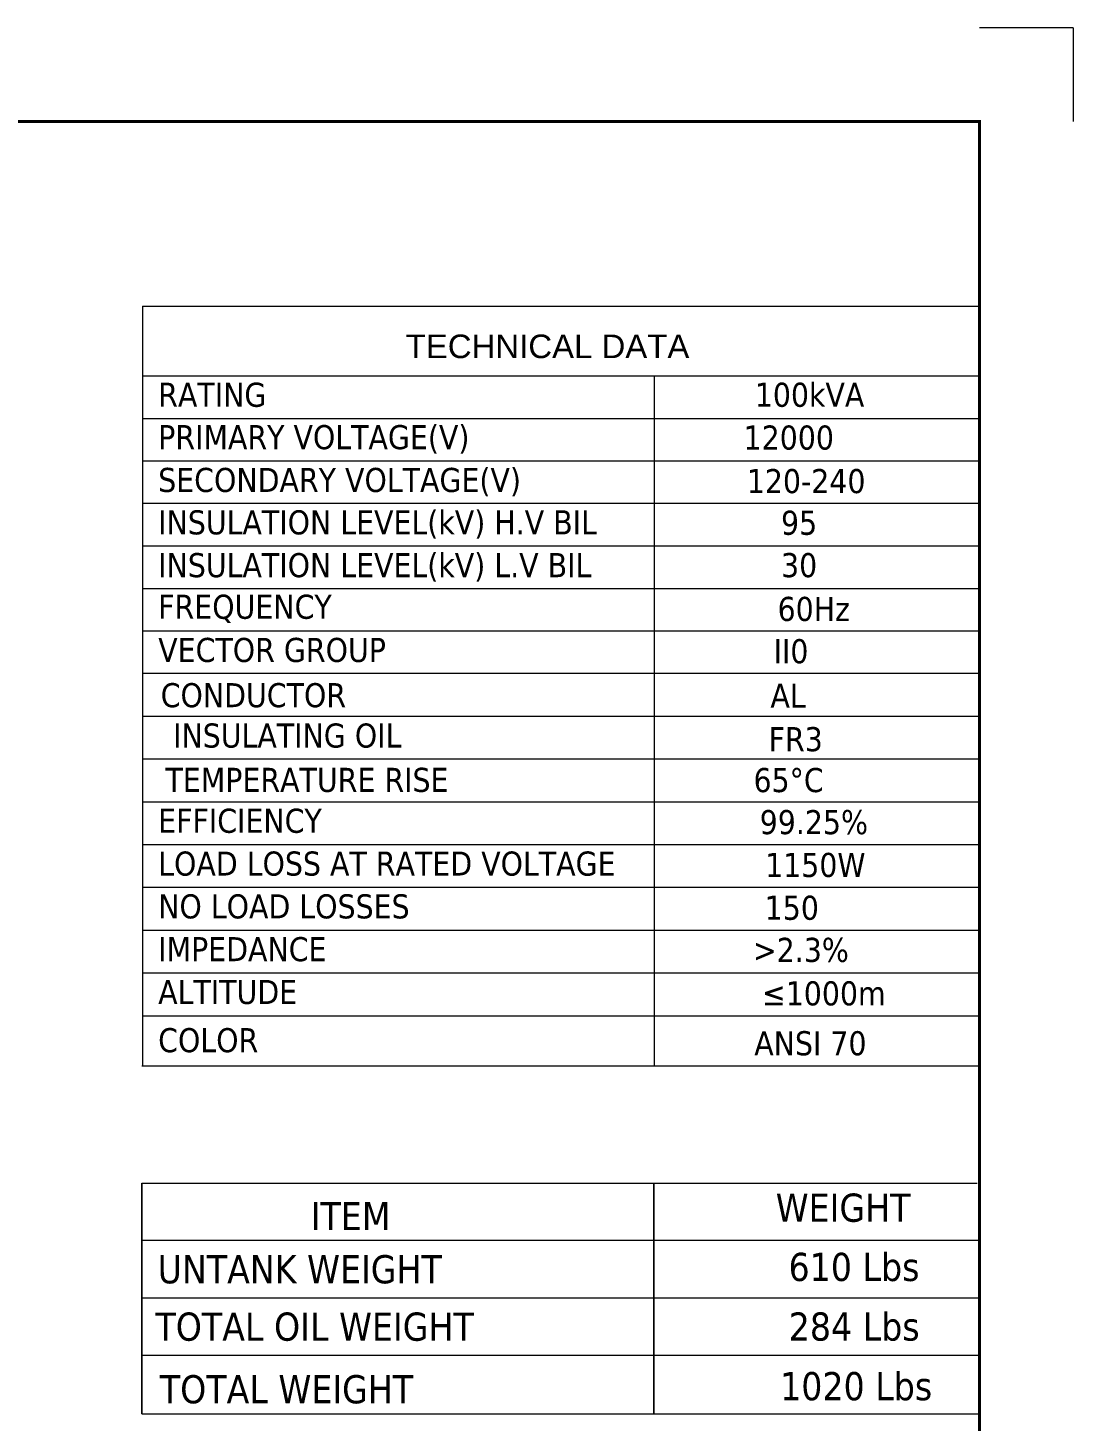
# Model space of a CAD drawing. Header units: millimetres. Extents: x 89051 to 218395, y -330386 to -125649.
# Drawn here: x 93919 to 95682, y -133815 to -131466 of the extents above; entities that cross this region are included whole.
import ezdxf
from ezdxf.enums import TextEntityAlignment as Align

# ---------------------------------------------------------------- set-up
doc = ezdxf.new("R2010")
doc.units = ezdxf.units.MM
doc.header["$LTSCALE"] = 13
doc.layers.add('1', color=4, linetype='Continuous')
doc.layers.add('6文字层', color=3, linetype='Continuous')
doc.layers.add('paper', color=254, linetype='Continuous', plot=False)
doc.layers.add('铁心', color=3, linetype='Continuous', lineweight=0)
doc.styles.add('PDF Arial', font='arial.ttf')
doc.styles.add('Tahoma$001', font='tahoma.ttf', dxfattribs={"height": 2.159784})
doc.styles.add('Tahoma_txtstyle_30.51_0_0', font='tahoma.ttf')

msp = doc.modelspace()

# ---------------------------------------------------------------- linework, layer by layer
at = {"layer": '1', "color": 0, "lineweight": 40, "const_width": 5.53}
msp.add_lwpolyline([(89461.81, -135980.8), (95524.09, -135980.8), (95524.09, -131623.54), (89461.81, -131623.54), (89461.81, -135980.8)], dxfattribs=at)
at = {"layer": '6文字层', "lineweight": 13}
for points in [[(94112.35, -131934.98), (95524.95, -131934.98)], [(94112.35, -131934.98), (94112.35, -133215.88)], [(95524.95, -131934.98), (95524.95, -133215.48)]]:
    msp.add_lwpolyline(points, dxfattribs=at)
at = {"layer": 'paper', "lineweight": 13}
for q in [(95524.09, -131465.67), (95681.97, -131623.54)]:
    msp.add_line((95681.97, -131465.67), q, dxfattribs=at)
at = {"layer": '铁心', "lineweight": 13}
for p, q in [((94111.49, -133413.36), (94111.49, -133542.64)), ((94111.49, -133542.64), (94111.49, -133413.36)), ((94111.49, -133413.36), (95519.94, -133413.36)), ((94974.64, -133413.36), (94974.64, -133542.64)), ((94974.64, -133542.64), (94974.64, -133413.36)), ((94111.49, -133509.86), (95524.09, -133509.86)), ((94111.49, -133691.95), (94111.49, -133542.64)), ((94111.49, -133542.64), (94111.49, -133691.95)), ((94974.64, -133691.95), (94974.64, -133542.64)), ((94974.64, -133542.64), (94974.64, -133691.95)), ((94111.49, -133606.76), (95524.09, -133606.76)), ((94111.49, -133802.17), (94111.49, -133691.95)), ((94111.49, -133691.95), (94111.49, -133802.17)), ((94111.49, -133703.66), (95524.09, -133703.66)), ((94974.64, -133802.17), (94974.64, -133691.95)), ((94974.64, -133691.95), (94974.64, -133802.17)), ((94111.49, -133802.17), (95524.09, -133802.17))]:
    msp.add_line(p, q, dxfattribs=at)
for points in [[(94112.35, -132052.09), (95524.95, -132052.09)], [(94975.49, -132052.09), (94975.49, -133215.88)], [(94112.35, -132124.25), (95524.95, -132124.25)], [(94112.35, -132195.74), (95524.95, -132195.74)], [(94112.35, -132267.23), (95524.95, -132267.23)], [(94112.35, -132338.72), (95524.95, -132338.72)], [(94112.35, -132410.88), (95524.95, -132410.88)], [(94112.35, -132482.37), (95524.95, -132482.37)], [(94112.35, -132553.86), (95524.95, -132553.86)], [(94112.35, -132626.02), (95524.95, -132626.02)], [(94112.35, -132698.19), (95524.95, -132698.19)], [(94112.35, -132770.36), (95524.95, -132770.36)], [(94112.35, -132842.53), (95524.95, -132842.53)], [(94112.35, -132914.7), (95524.95, -132914.7)], [(94112.35, -132986.86), (95524.95, -132986.86)], [(94112.35, -133059.03), (95524.95, -133059.03)], [(94112.35, -133131.2), (95524.95, -133131.2)], [(94112.35, -133131.2), (95524.95, -133131.2)], [(95524.95, -133131.2), (95524.95, -133299.75)], [(94111.49, -133215.88), (95524.09, -133215.88)]]:
    msp.add_lwpolyline(points, dxfattribs=at)

# ---------------------------------------------------------------- texts
for s, height, style, p in [('TECHNICAL DATA', 39.7655, 'PDF Arial', (94556.44, -132022.5)), ('RATING', 40.606, 'Tahoma$001', (94139.07, -132104.51)), ('100kVA', 40.606, 'Tahoma$001', (95145.12, -132104.51)), ('PRIMARY VOLTAGE(V)', 40.6063, 'Tahoma$001', (94139.07, -132176)), ('   12000 ', 40.606, 'Tahoma$001', (95080.54, -132176.68)), ('SECONDARY VOLTAGE(V)', 40.6063, 'Tahoma$001', (94139.07, -132248.17)), ('120-240', 40.606, 'Tahoma$001', (95131.65, -132250.06)), ('INSULATION LEVEL(kV) H.V BIL', 40.6063, 'Tahoma$001', (94139.07, -132319.65)), ('95', 40.606, 'Tahoma$001', (95189.36, -132320.33)), ('INSULATION LEVEL(kV) L.V BIL', 40.6063, 'Tahoma$001', (94139.07, -132391.82)), ('30', 40.606, 'Tahoma$001', (95189.36, -132391.82)), ('FREQUENCY', 40.606, 'Tahoma$001', (94139.07, -132461.94)), ('60Hz', 40.606, 'Tahoma$001', (95183.53, -132465.61)), ('VECTOR GROUP', 40.6063, 'Tahoma$001', (94139.07, -132534.79)), ('II0', 40.606, 'Tahoma$001', (95176.84, -132536.9)), ('CONDUCTOR', 40.606, 'Tahoma$001', (94143.25, -132611.06)), ('AL', 40.606, 'Tahoma$001', (95171.53, -132611.71)), ('FR3', 40.606, 'Tahoma$001', (95168.43, -132685.21)), ('EFFICIENCY', 40.606, 'Tahoma$001', (94139.07, -132822.78)), ('99.25%%%', 40.606, 'Tahoma$001', (95153.41, -132825.09)), ('LOAD LOSS AT RATED VOLTAGE', 40.6063, 'Tahoma$001', (94139.07, -132894.95)), ('1150W', 40.606, 'Tahoma$001', (95162.51, -132897.26)), ('NO LOAD LOSSES', 40.6063, 'Tahoma$001', (94139.07, -132967.12)), ('150', 40.606, 'Tahoma$001', (95161.82, -132969.42)), ('IMPEDANCE', 40.606, 'Tahoma$001', (94139.07, -133039.29)), ('>2.3%%%', 40.606, 'Tahoma$001', (95141.91, -133040.49)), ('ALTITUDE', 40.606, 'Tahoma$001', (94139.07, -133111.45)), ('≤1000m', 40.606, 'Tahoma$001', (95157.14, -133113.76)), ('COLOR', 40.606, 'Tahoma$001', (94139.01, -133192.71)), ('ANSI 70 ', 40.606, 'Tahoma$001', (95144.23, -133197.89)), ('ITEM', 47.513, 'Tahoma_txtstyle_30.51_0_0', (94396.14, -133492.74)), ('UNTANK WEIGHT', 47.5129, 'Tahoma_txtstyle_30.51_0_0', (94138.12, -133582.38)), ('610 Lbs', 47.513, 'Tahoma_txtstyle_30.51_0_0', (95202.02, -133578.42)), ('TOTAL OIL WEIGHT', 47.5129, 'Tahoma_txtstyle_30.51_0_0', (94134.42, -133679.14)), ('284 Lbs', 47.513, 'Tahoma_txtstyle_30.51_0_0', (95202.32, -133678.95)), ('1020 Lbs', 47.513, 'Tahoma_txtstyle_30.51_0_0', (95187.81, -133779.47)), ('TOTAL WEIGHT', 47.5129, 'Tahoma_txtstyle_30.51_0_0', (94141.83, -133784.68))]:
    msp.add_text(s, height=height, dxfattribs=dict(at, style=style)).set_placement(p)
at = {"layer": '铁心', "lineweight": 13, "style": 'Tahoma$001'}
for s, p in [('INSULATING OIL', (94356.71, -132658.81)), ('TEMPERATURE RISE ', (94397.6, -132733.57))]:
    msp.add_text(s, height=40.6063, dxfattribs=at).set_placement(p, align=Align.MIDDLE)
msp.add_text('65%%DC', height=40.606, dxfattribs=at).set_placement((95142.97, -132733.86), align=Align.MIDDLE_LEFT)
at = {"layer": '铁心', "lineweight": 13, "insert": (95180.43, -133431.09), "char_height": 47.513, "width": 562.5922, "attachment_point": 1, "style": 'Tahoma_txtstyle_30.51_0_0'}
msp.add_mtext('WEIGHT', dxfattribs=at)

doc.saveas('drawing.dxf')
